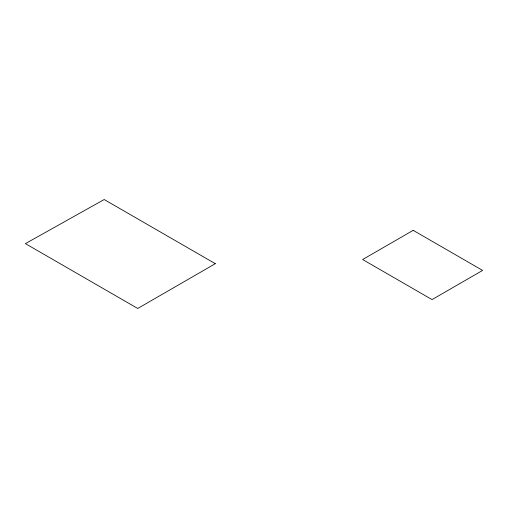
<?xml version="1.0" encoding="UTF-8"?>
<svg xmlns="http://www.w3.org/2000/svg" width="508" height="508" viewBox="0 0 508 508"><rect width="100%" height="100%" fill="white"/><g stroke="black" fill="none" stroke-linecap="round" stroke-linejoin="round"><path stroke-width="0.76" d="M215.309 263.684L137.725 308.47L25.4 243.618L104.191 199.53L215.309 263.684M413.195 230.34L362.642 259.524L432.048 299.599L482.6 270.415L413.195 230.34"/></g></svg>
